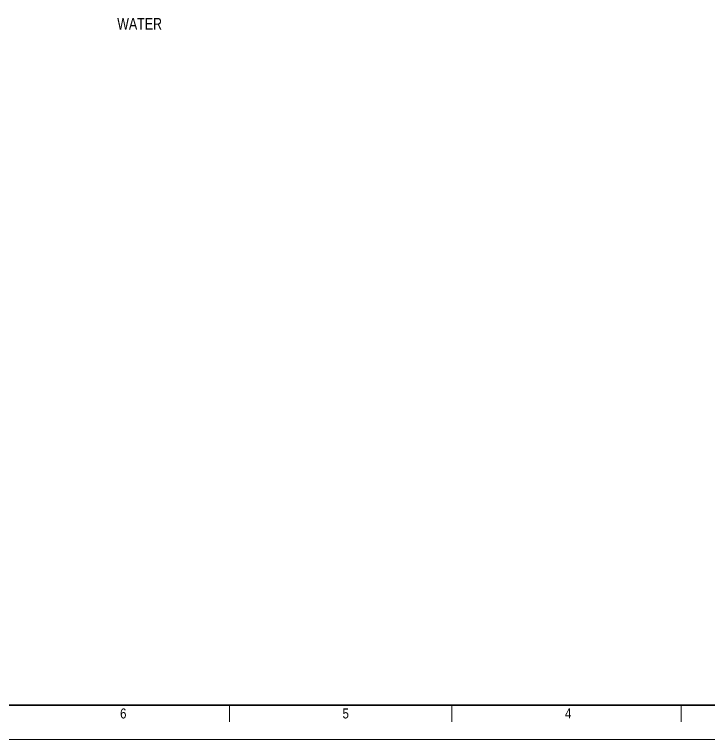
# Model space of a CAD drawing. Header units: millimetres. Extents: x 0 to 845, y 0 to 594.
# Drawn here: x 421.5 to 631.4, y 0 to 219 of the extents above; entities that cross this region are included whole.
import ezdxf
from ezdxf.enums import TextEntityAlignment as Align

# ---------------------------------------------------------------- set-up
doc = ezdxf.new("R2010")
doc.units = ezdxf.units.MM
doc.header["$LTSCALE"] = 0.81
for name, color, linetype, lineweight in [('1', 7, 'Continuous', 13), ('12', 7, 'Continuous', 13), ('9', 7, 'Continuous', 13)]:
    doc.layers.add(name, color=color, linetype=linetype, lineweight=lineweight)
doc.layers.add('36', color=7, linetype='Continuous')

msp = doc.modelspace()

# ---------------------------------------------------------------- linework, layer by layer
at = {"layer": '1', "lineweight": 35}
msp.add_line((648.9504, 10.3819), (10.3331, 10.3819), dxfattribs=at)
at = {"layer": '1'}
for p, q in [((486.4551, 10.3819), (486.4551, 5.348)), ((553.6134, 10.3819), (553.6134, 5.348)), ((622.7764, 10.3724), (622.7764, 5.348))]:
    msp.add_line(p, q, dxfattribs=at)
at = {"layer": '12'}
msp.add_lwpolyline([(0, 594), (841, 594), (841, 0), (0, 0)], close=True, dxfattribs=at)
at = {"layer": '9'}
msp.add_lwpolyline([(0, 0), (841, 0), (841, 594), (0, 594)], close=True, dxfattribs=at)

# ---------------------------------------------------------------- texts
at = {"layer": '1', "width": 0.85}
for s, p in [('6', (454.3846, 6.3543)), ('5', (521.5429, 6.3543)), ('4', (588.7012, 6.3543))]:
    msp.add_text(s, height=3.02, dxfattribs=at).set_placement(p, align=Align.CENTER)
at = {"layer": '36', "width": 0.8}
msp.add_text('WATER', height=3.5, dxfattribs=at).set_placement((452.5591, 214.4055))

doc.saveas('drawing.dxf')
